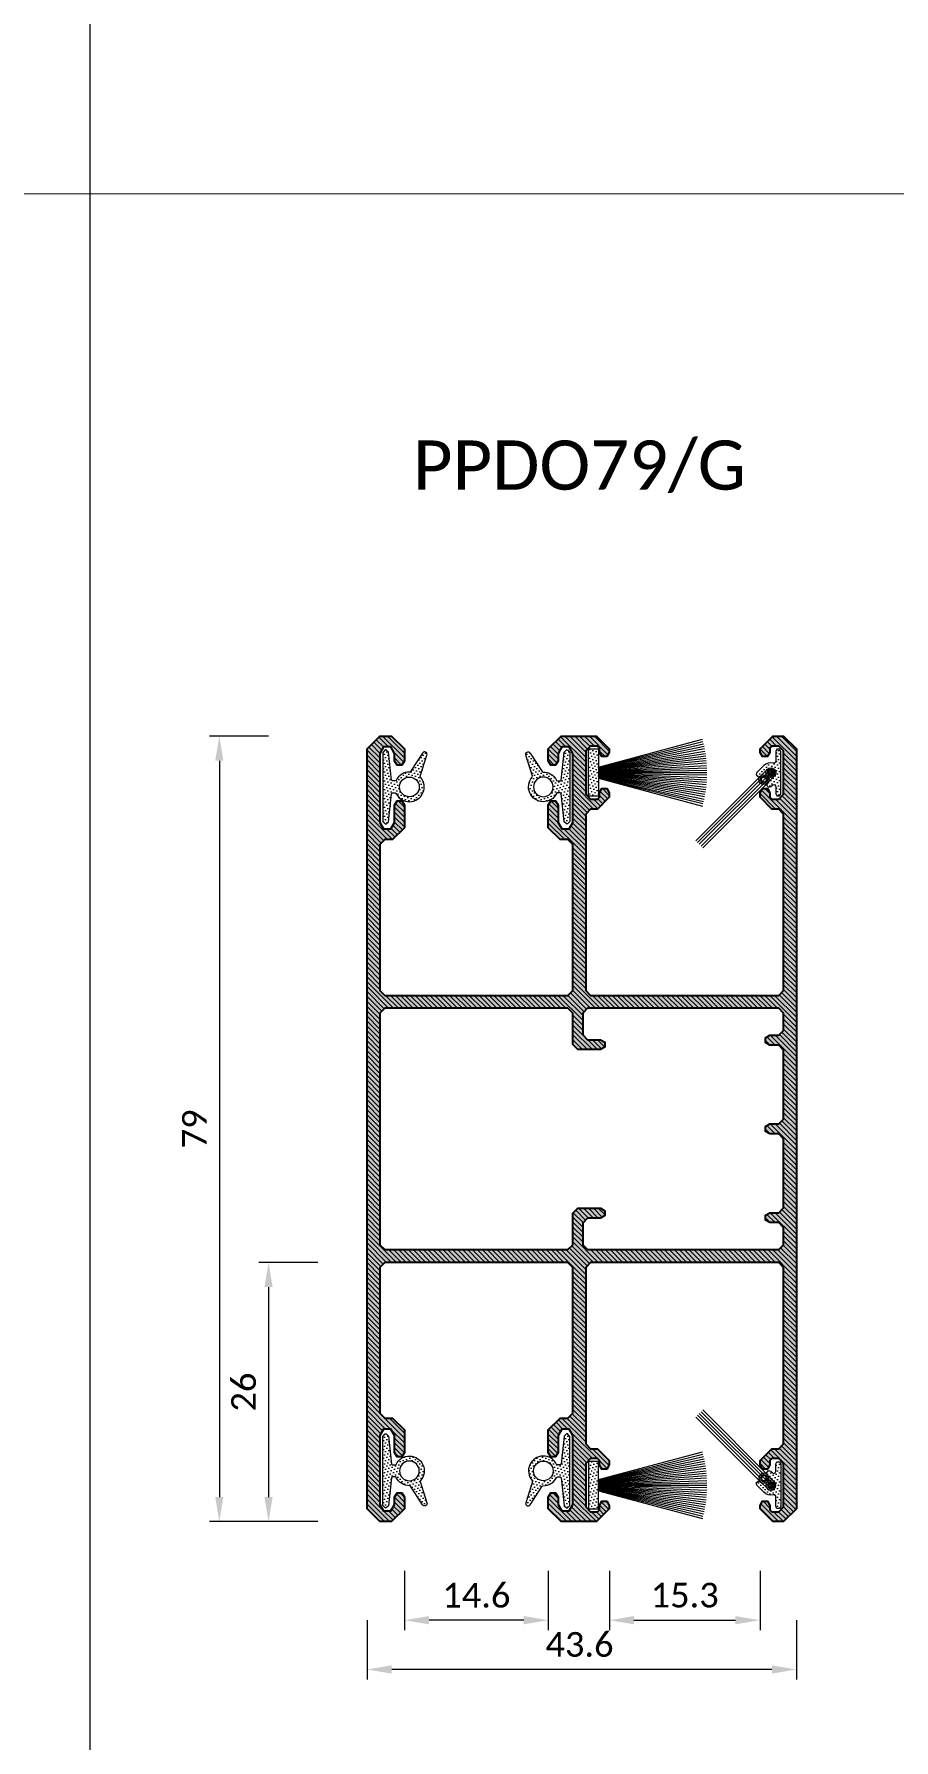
# Model space of a CAD drawing. Header units: millimetres. Extents: x 0 to 7790, y 0 to 17467.
# Drawn here: x 439.4 to 526.7, y 15013.8 to 15186.9 of the extents above; entities that cross this region are included whole.
import ezdxf

# ---------------------------------------------------------------- set-up
doc = ezdxf.new("R2010")
doc.units = ezdxf.units.MM
doc.header["$PDMODE"] = 35
doc.layers.get('0').update_dxf_attribs({"lineweight": 15})
for name, color, linetype, lineweight in [('_MB_kreskowanie_profile_0.09', 7, 'Continuous', 9), ('_MB_kreskowanie_uszczelki_0.09', 252, 'Continuous', 9), ('_MB_profile_0.25', 7, 'Continuous', 25), ('_MB_ramka_0.15', 124, 'Continuous', 15), ('_MB_solid', 7, 'Continuous', 9), ('_MB_tekst_0.25', 40, 'Continuous', 25), ('_MB_uszczelki_0.15', 140, 'Continuous', 15), ('_MB_wymiar_detal_0.09', 94, 'Continuous', 9)]:
    doc.layers.add(name, color=color, linetype=linetype, lineweight=lineweight)
doc.styles.add('_MB_Calibri_Light_2.5', font='calibril.ttf', dxfattribs={"height": 2.5})
doc.dimstyles.new('_MB_detal', dxfattribs={"dimscale": 10, "dimtxt": 2.5, "dimasz": 2.5, "dimexe": 1, "dimexo": 1, "dimgap": 1.25, "dimtad": 1, "dimdsep": 46, "dimtxsty": '_MB_Calibri_Light_2.5', "dimcen": -2.5, "dimclrd": 256, "dimclre": 256, "dimclrt": 40, "dimazin": 0, "dimtfac": 0.2, "dimtmove": 1, "dimatfit": 1, "dimfxl": 5, "dimfxlon": 1, "dimtolj": 1, "dimlwd": -1, "dimlwe": -1, "dimarcsym": 0})

# ---------------------------------------------------------------- blocks, each defined once
blk = doc.blocks.new('*D516')
at = {"layer": '_MB_wymiar_detal_0.09', "transparency": 16777216}
for p, q in [((468.24, 15062.28), (462.24, 15062.28)), ((463.24, 15059.78), (463.24, 15038.48)), ((468.24, 15035.98), (462.24, 15035.98))]:
    blk.add_line(p, q, dxfattribs=at)
for points in [[(462.82, 15059.78), (463.65, 15059.78), (463.24, 15062.28)], [(462.82, 15038.48), (463.65, 15038.48), (463.24, 15035.98)]]:
    blk.add_solid(points, dxfattribs=at)
at = {"layer": 'Defpoints', "color": 0, "transparency": 16777216}
for p in [(475.04, 15062.28), (463.24, 15035.98), (474.54, 15035.98)]:
    blk.add_point(p, dxfattribs=at)
at = {"layer": '_MB_wymiar_detal_0.09', "color": 40, "transparency": 16777216, "insert": (460.71, 15049.13), "char_height": 2.5, "attachment_point": 5, "rotation": 90, "style": '_MB_Calibri_Light_2.5'}
blk.add_mtext('26', dxfattribs=at)
blk = doc.blocks.new('*D517')
at = {"layer": '_MB_wymiar_detal_0.09', "transparency": 16777216}
for p, q in [((463.24, 15115.68), (457.24, 15115.68)), ((458.24, 15113.18), (458.24, 15038.48)), ((463.24, 15035.98), (457.24, 15035.98))]:
    blk.add_line(p, q, dxfattribs=at)
for points in [[(457.82, 15113.18), (458.65, 15113.18), (458.24, 15115.68)], [(457.82, 15038.48), (458.65, 15038.48), (458.24, 15035.98)]]:
    blk.add_solid(points, dxfattribs=at)
at = {"layer": 'Defpoints', "color": 0, "transparency": 16777216}
for p in [(475.11, 15115.68), (458.24, 15035.98), (474.54, 15035.98)]:
    blk.add_point(p, dxfattribs=at)
at = {"layer": '_MB_wymiar_detal_0.09', "color": 40, "transparency": 16777216, "insert": (455.71, 15075.83), "char_height": 2.5, "attachment_point": 5, "rotation": 90, "style": '_MB_Calibri_Light_2.5'}
blk.add_mtext('79', dxfattribs=at)
blk = doc.blocks.new('*D518')
at = {"layer": '_MB_wymiar_detal_0.09', "transparency": 16777216}
for p, q in [((477.04, 15030.98), (477.04, 15024.98)), ((491.64, 15030.98), (491.64, 15024.98)), ((489.14, 15025.98), (479.54, 15025.98))]:
    blk.add_line(p, q, dxfattribs=at)
for points in [[(479.54, 15026.4), (479.54, 15025.56), (477.04, 15025.98)], [(489.14, 15026.4), (489.14, 15025.56), (491.64, 15025.98)]]:
    blk.add_solid(points, dxfattribs=at)
at = {"layer": 'Defpoints', "color": 0, "transparency": 16777216}
for p in [(477.04, 15037.88), (491.64, 15037.88), (477.04, 15025.98)]:
    blk.add_point(p, dxfattribs=at)
at = {"layer": '_MB_wymiar_detal_0.09', "color": 40, "transparency": 16777216, "insert": (484.34, 15028.5), "char_height": 2.5, "attachment_point": 5, "style": '_MB_Calibri_Light_2.5'}
blk.add_mtext('14.6', dxfattribs=at)
blk = doc.blocks.new('*D519')
at = {"layer": '_MB_wymiar_detal_0.09', "transparency": 16777216}
for p, q in [((473.24, 15025.98), (473.24, 15019.98)), ((516.84, 15025.98), (516.84, 15019.98)), ((514.34, 15020.98), (475.74, 15020.98))]:
    blk.add_line(p, q, dxfattribs=at)
for points in [[(475.74, 15021.4), (475.74, 15020.56), (473.24, 15020.98)], [(514.34, 15021.4), (514.34, 15020.56), (516.84, 15020.98)]]:
    blk.add_solid(points, dxfattribs=at)
at = {"layer": 'Defpoints', "color": 0, "transparency": 16777216}
for p in [(473.24, 15037.28), (516.84, 15037.28), (473.24, 15020.98)]:
    blk.add_point(p, dxfattribs=at)
at = {"layer": '_MB_wymiar_detal_0.09', "color": 40, "transparency": 16777216, "insert": (494.81, 15023.51), "char_height": 2.5, "attachment_point": 5, "style": '_MB_Calibri_Light_2.5'}
blk.add_mtext('43.6', dxfattribs=at)
blk = doc.blocks.new('*D520')
at = {"layer": '_MB_wymiar_detal_0.09', "transparency": 16777216}
for p, q in [((497.84, 15030.98), (497.84, 15024.98)), ((513.14, 15030.98), (513.14, 15024.98)), ((500.34, 15025.98), (510.64, 15025.98))]:
    blk.add_line(p, q, dxfattribs=at)
for points in [[(500.34, 15026.4), (500.34, 15025.56), (497.84, 15025.98)], [(510.64, 15026.4), (510.64, 15025.56), (513.14, 15025.98)]]:
    blk.add_solid(points, dxfattribs=at)
at = {"layer": 'Defpoints', "color": 0, "transparency": 16777216}
for p in [(497.84, 15037.28), (513.14, 15037.28), (513.14, 15025.98)]:
    blk.add_point(p, dxfattribs=at)
at = {"layer": '_MB_wymiar_detal_0.09', "color": 40, "transparency": 16777216, "insert": (505.49, 15028.51), "char_height": 2.5, "attachment_point": 5, "style": '_MB_Calibri_Light_2.5'}
blk.add_mtext('15.3', dxfattribs=at)
blk = doc.blocks.new('-PPDO79')
at = {"layer": '_MB_kreskowanie_profile_0.09', "transparency": 33554687}
h = blk.add_hatch(dxfattribs=at)
h.set_pattern_fill('JIS_WOOD', color=256, scale=0.5)
h.paths.add_polyline_path([(22.7, 14.05), (22.7, 28.85), (23.2, 29.35), (24, 29.35), (25.2, 30.55), (25.2, 32.85), (24.95, 33.28), (24.45, 33.28), (24.2, 32.85), (24.2, 31.1), (23.82, 30.45), (23.07, 30.45), (22.7, 31.1), (22.7, 38.1), (23.07, 38.75), (23.82, 38.75), (24.2, 38.1), (24.2, 37.35), (24.45, 36.92), (24.95, 36.92), (25.2, 37.35), (25.2, 38.55), (23.9, 39.85), (20.3, 39.85), (19, 38.55), (19, 38.2), (19.25, 37.77), (19.75, 37.77), (20, 38.2), (20, 38.65), (20.2, 38.85), (20.9, 38.85), (21.4, 38.35), (21.4, 33.95), (20.9, 33.45), (20.2, 33.45), (20, 33.65), (20, 34.1), (19.75, 34.53), (19.25, 34.53), (19, 34.1), (19, 33.65), (20.2, 32.45), (20.9, 32.45), (21.4, 31.95), (21.4, 14.05), (20.9, 13.55), (1.8, 13.55), (1.3, 14.05), (1.3, 31.95), (1.8, 32.45), (2.5, 32.45), (3.7, 33.65), (3.7, 34.1), (3.45, 34.53), (2.95, 34.53), (2.7, 34.1), (2.7, 33.65), (2.5, 33.45), (1.8, 33.45), (1.3, 33.95), (1.3, 38.35), (1.8, 38.85), (2.5, 38.85), (2.7, 38.65), (2.7, 38.2), (2.95, 37.77), (3.45, 37.77), (3.7, 38.2), (3.7, 38.55), (2.4, 39.85), (1.3, 39.85), (0, 38.55), (0, -38.55), (1.3, -39.85), (2.4, -39.85), (3.7, -38.55), (3.7, -38.2), (3.45, -37.77), (2.95, -37.77), (2.7, -38.2), (2.7, -38.65), (2.5, -38.85), (1.8, -38.85), (1.3, -38.35), (1.3, -33.95), (1.8, -33.45), (2.5, -33.45), (2.7, -33.65), (2.7, -34.1), (2.95, -34.53), (3.45, -34.53), (3.7, -34.1), (3.7, -33.65), (2.5, -32.45), (1.8, -32.45), (1.3, -31.95), (1.3, -14.05), (1.8, -13.55), (20.9, -13.55), (21.4, -14.05), (21.4, -31.95), (20.9, -32.45), (20.2, -32.45), (19, -33.65), (19, -34.1), (19.25, -34.53), (19.75, -34.53), (20, -34.1), (20, -33.65), (20.2, -33.45), (20.9, -33.45), (21.4, -33.95), (21.4, -38.35), (20.9, -38.85), (20.2, -38.85), (20, -38.65), (20, -38.2), (19.75, -37.77), (19.25, -37.77), (19, -38.2), (19, -38.55), (20.3, -39.85), (23.9, -39.85), (25.2, -38.55), (25.2, -37.35), (24.95, -36.92), (24.45, -36.92), (24.2, -37.35), (24.2, -38.1), (23.82, -38.75), (23.07, -38.75), (22.7, -38.1), (22.7, -31.1), (23.07, -30.45), (23.82, -30.45), (24.2, -31.1), (24.2, -32.85), (24.45, -33.28), (24.95, -33.28), (25.2, -32.85), (25.2, -30.55), (24, -29.35), (23.2, -29.35), (22.7, -28.85), (22.7, -14.05), (23.2, -13.55), (41.8, -13.55), (42.3, -14.05), (42.3, -28.85), (41.8, -29.35), (41, -29.35), (39.8, -30.55), (39.8, -32.85), (40.05, -33.28), (40.55, -33.28), (40.8, -32.85), (40.8, -31.1), (41.17, -30.45), (41.92, -30.45), (42.3, -31.1), (42.3, -38.1), (41.92, -38.75), (41.17, -38.75), (40.8, -38.1), (40.8, -37.35), (40.55, -36.92), (40.05, -36.92), (39.8, -37.35), (39.8, -38.55), (41.1, -39.85), (42.3, -39.85), (43.6, -38.55), (43.6, 38.55), (42.3, 39.85), (41.1, 39.85), (39.8, 38.55), (39.8, 37.35), (40.05, 36.92), (40.55, 36.92), (40.8, 37.35), (40.8, 38.1), (41.17, 38.75), (41.92, 38.75), (42.3, 38.1), (42.3, 31.1), (41.92, 30.45), (41.17, 30.45), (40.8, 31.1), (40.8, 32.85), (40.55, 33.28), (40.05, 33.28), (39.8, 32.85), (39.8, 30.55), (41, 29.35), (41.8, 29.35), (42.3, 28.85), (42.3, 14.05), (41.8, 13.55), (23.2, 13.55)])
h.paths.add_polyline_path([(23.2, 12.25), (41.8, 12.25), (42.3, 11.75), (42.3, -11.75), (41.8, -12.25), (23.2, -12.25), (22.7, -11.75), (22.7, -8.55), (22.2, -8.05), (19.9, -8.05), (19.47, -8.3), (19.47, -8.8), (19.9, -9.05), (21.2, -9.05), (21.7, -9.55), (21.7, -11.75), (21.2, -12.25), (1.8, -12.25), (1.3, -11.75), (1.3, -10), (1.8, -9.5), (2.7, -9.5), (3.13, -9.25), (3.13, -8.75), (2.7, -8.5), (1.8, -8.5), (1.3, -8), (1.3, -1), (1.8, -0.5), (2.7, -0.5), (3.13, -0.25), (3.13, 0.25), (2.7, 0.5), (1.8, 0.5), (1.3, 1), (1.3, 8), (1.8, 8.5), (2.7, 8.5), (3.13, 8.75), (3.13, 9.25), (2.7, 9.5), (1.8, 9.5), (1.3, 10), (1.3, 11.75), (1.8, 12.25), (21.2, 12.25), (21.7, 11.75), (21.7, 9.55), (21.2, 9.05), (19.9, 9.05), (19.47, 8.8), (19.47, 8.3), (19.9, 8.05), (22.2, 8.05), (22.7, 8.55), (22.7, 11.75)], flags=16)
at = {"layer": '_MB_solid', "transparency": 33554687}
h = blk.add_hatch(color=256, dxfattribs=at)
h.dxf.hatch_style = 1
h.paths.add_polyline_path([(1.3, 31.95), (1.8, 32.45), (2.5, 32.45), (3.7, 33.65), (3.7, 34.1), (3.45, 34.53), (2.95, 34.53), (2.7, 34.1), (2.7, 33.65), (2.5, 33.45), (1.8, 33.45), (1.3, 33.95), (1.3, 38.35), (1.8, 38.85), (2.5, 38.85), (2.7, 38.65), (2.7, 38.2), (2.95, 37.77), (3.45, 37.77), (3.7, 38.2), (3.7, 38.55), (2.4, 39.85), (1.3, 39.85), (0, 38.55), (0, -38.55), (1.3, -39.85), (2.4, -39.85), (3.7, -38.55), (3.7, -38.2), (3.45, -37.77), (2.95, -37.77), (2.7, -38.2), (2.7, -38.65), (2.5, -38.85), (1.8, -38.85), (1.3, -38.35), (1.3, -33.95), (1.8, -33.45), (2.5, -33.45), (2.7, -33.65), (2.7, -34.1), (2.95, -34.53), (3.45, -34.53), (3.7, -34.1), (3.7, -33.65), (2.5, -32.45), (1.8, -32.45), (1.3, -31.95), (1.3, -14.05), (1.8, -13.55), (20.9, -13.55), (21.4, -14.05), (21.4, -31.95), (20.9, -32.45), (20.2, -32.45), (19, -33.65), (19, -34.1), (19.25, -34.53), (19.75, -34.53), (20, -34.1), (20, -33.65), (20.2, -33.45), (20.9, -33.45), (21.4, -33.95), (21.4, -38.35), (20.9, -38.85), (20.2, -38.85), (20, -38.65), (20, -38.2), (19.75, -37.77), (19.25, -37.77), (19, -38.2), (19, -38.55), (20.3, -39.85), (23.9, -39.85), (25.2, -38.55), (25.2, -37.35), (24.95, -36.92), (24.45, -36.92), (24.2, -37.35), (24.2, -38.1), (23.82, -38.75), (23.07, -38.75), (22.7, -38.1), (22.7, -31.1), (23.07, -30.45), (23.82, -30.45), (24.2, -31.1), (24.2, -32.85), (24.45, -33.28), (24.95, -33.28), (25.2, -32.85), (25.2, -30.55), (24, -29.35), (23.2, -29.35), (22.7, -28.85), (22.7, -14.05), (23.2, -13.55), (41.8, -13.55), (42.3, -14.05), (42.3, -28.85), (41.8, -29.35), (41, -29.35), (39.8, -30.55), (39.8, -32.85), (40.05, -33.28), (40.55, -33.28), (40.8, -32.85), (40.8, -31.1), (41.17, -30.45), (41.92, -30.45), (42.3, -31.1), (42.3, -38.1), (41.92, -38.75), (41.17, -38.75), (40.8, -38.1), (40.8, -37.35), (40.55, -36.92), (40.05, -36.92), (39.8, -37.35), (39.8, -38.55), (41.1, -39.85), (42.3, -39.85), (43.6, -38.55), (43.6, 38.55), (42.3, 39.85), (41.1, 39.85), (39.8, 38.55), (39.8, 37.35), (40.05, 36.92), (40.55, 36.92), (40.8, 37.35), (40.8, 38.1), (41.17, 38.75), (41.92, 38.75), (42.3, 38.1), (42.3, 31.1), (41.92, 30.45), (41.17, 30.45), (40.8, 31.1), (40.8, 32.85), (40.55, 33.28), (40.05, 33.28), (39.8, 32.85), (39.8, 30.55), (41, 29.35), (41.8, 29.35), (42.3, 28.85), (42.3, 14.05), (41.8, 13.55), (23.2, 13.55), (22.7, 14.05), (22.7, 28.85), (23.2, 29.35), (24, 29.35), (25.2, 30.55), (25.2, 32.85), (24.95, 33.28), (24.45, 33.28), (24.2, 32.85), (24.2, 31.1), (23.82, 30.45), (23.07, 30.45), (22.7, 31.1), (22.7, 38.1), (23.07, 38.75), (23.82, 38.75), (24.2, 38.1), (24.2, 37.35), (24.45, 36.92), (24.95, 36.92), (25.2, 37.35), (25.2, 38.55), (23.9, 39.85), (20.3, 39.85), (19, 38.55), (19, 38.2), (19.25, 37.77), (19.75, 37.77), (20, 38.2), (20, 38.65), (20.2, 38.85), (20.9, 38.85), (21.4, 38.35), (21.4, 33.95), (20.9, 33.45), (20.2, 33.45), (20, 33.65), (20, 34.1), (19.75, 34.53), (19.25, 34.53), (19, 34.1), (19, 33.65), (20.2, 32.45), (20.9, 32.45), (21.4, 31.95), (21.4, 14.05), (20.9, 13.55), (1.8, 13.55), (1.3, 14.05)])
h.paths.add_polyline_path([(1.8, 12.25), (21.2, 12.25), (21.7, 11.75), (21.7, 9.55), (21.2, 9.05), (19.9, 9.05), (19.47, 8.8), (19.47, 8.3), (19.9, 8.05), (22.2, 8.05), (22.7, 8.55), (22.7, 11.75), (23.2, 12.25), (41.8, 12.25), (42.3, 11.75), (42.3, -11.75), (41.8, -12.25), (23.2, -12.25), (22.7, -11.75), (22.7, -8.55), (22.2, -8.05), (19.9, -8.05), (19.47, -8.3), (19.47, -8.8), (19.9, -9.05), (21.2, -9.05), (21.7, -9.55), (21.7, -11.75), (21.2, -12.25), (1.8, -12.25), (1.3, -11.75), (1.3, -10), (1.8, -9.5), (2.7, -9.5), (3.13, -9.25), (3.13, -8.75), (2.7, -8.5), (1.8, -8.5), (1.3, -8), (1.3, -1), (1.8, -0.5), (2.7, -0.5), (3.13, -0.25), (3.13, 0.25), (2.7, 0.5), (1.8, 0.5), (1.3, 1), (1.3, 8), (1.8, 8.5), (2.7, 8.5), (3.13, 8.75), (3.13, 9.25), (2.7, 9.5), (1.8, 9.5), (1.3, 10), (1.3, 11.75)], flags=16)
at = {"layer": '_MB_profile_0.25'}
for points in [[(40.8, -38.1), (40.8, -37.35), (40.55, -36.92), (40.05, -36.92), (39.8, -37.35), (39.8, -38.55), (41.1, -39.85), (42.3, -39.85), (43.6, -38.55), (43.6, 38.55), (42.3, 39.85), (41.1, 39.85), (39.8, 38.55), (39.8, 37.35), (40.05, 36.92), (40.55, 36.92), (40.8, 37.35), (40.8, 38.1), (41.17, 38.75), (41.92, 38.75), (42.3, 38.1), (42.3, 31.1), (41.92, 30.45), (41.17, 30.45), (40.8, 31.1), (40.8, 32.85), (40.55, 33.28), (40.05, 33.28), (39.8, 32.85), (39.8, 30.55), (41, 29.35), (41.8, 29.35), (42.3, 28.85), (42.3, 14.05), (41.8, 13.55), (23.2, 13.55), (22.7, 14.05), (22.7, 28.85), (23.2, 29.35), (24, 29.35), (25.2, 30.55), (25.2, 32.85), (24.95, 33.28), (24.45, 33.28), (24.2, 32.85), (24.2, 31.1), (23.82, 30.45), (23.07, 30.45), (22.7, 31.1), (22.7, 38.1), (23.07, 38.75), (23.82, 38.75), (24.2, 38.1), (24.2, 37.35), (24.45, 36.92), (24.95, 36.92), (25.2, 37.35), (25.2, 38.55), (23.9, 39.85), (20.3, 39.85), (19, 38.55), (19, 38.2), (19.25, 37.77), (19.75, 37.77), (20, 38.2), (20, 38.65), (20.2, 38.85), (20.9, 38.85), (21.4, 38.35), (21.4, 33.95), (20.9, 33.45), (20.2, 33.45), (20, 33.65), (20, 34.1), (19.75, 34.53), (19.25, 34.53), (19, 34.1), (19, 33.65), (20.2, 32.45), (20.9, 32.45), (21.4, 31.95), (21.4, 14.05), (20.9, 13.55), (1.8, 13.55), (1.3, 14.05), (1.3, 31.95), (1.8, 32.45), (2.5, 32.45), (3.7, 33.65), (3.7, 34.1), (3.45, 34.53), (2.95, 34.53), (2.7, 34.1), (2.7, 33.65), (2.5, 33.45), (1.8, 33.45), (1.3, 33.95), (1.3, 38.35), (1.8, 38.85), (2.5, 38.85), (2.7, 38.65), (2.7, 38.2), (2.95, 37.77), (3.45, 37.77), (3.7, 38.2), (3.7, 38.55), (2.4, 39.85), (1.3, 39.85), (0, 38.55), (0, -38.55), (1.3, -39.85), (2.4, -39.85), (3.7, -38.55), (3.7, -38.2), (3.45, -37.77), (2.95, -37.77), (2.7, -38.2), (2.7, -38.65), (2.5, -38.85), (1.8, -38.85), (1.3, -38.35), (1.3, -33.95), (1.8, -33.45), (2.5, -33.45), (2.7, -33.65), (2.7, -34.1), (2.95, -34.53), (3.45, -34.53), (3.7, -34.1), (3.7, -33.65), (2.5, -32.45), (1.8, -32.45), (1.3, -31.95), (1.3, -14.05), (1.8, -13.55), (20.9, -13.55), (21.4, -14.05), (21.4, -31.95), (20.9, -32.45), (20.2, -32.45), (19, -33.65), (19, -34.1), (19.25, -34.53), (19.75, -34.53), (20, -34.1), (20, -33.65), (20.2, -33.45), (20.9, -33.45), (21.4, -33.95), (21.4, -38.35), (20.9, -38.85), (20.2, -38.85), (20, -38.65), (20, -38.2), (19.75, -37.77), (19.25, -37.77), (19, -38.2), (19, -38.55), (20.3, -39.85), (23.9, -39.85), (25.2, -38.55), (25.2, -37.35), (24.95, -36.92), (24.45, -36.92), (24.2, -37.35), (24.2, -38.1), (23.82, -38.75), (23.07, -38.75), (22.7, -38.1), (22.7, -31.1), (23.07, -30.45), (23.82, -30.45), (24.2, -31.1), (24.2, -32.85), (24.45, -33.28), (24.95, -33.28), (25.2, -32.85), (25.2, -30.55), (24, -29.35), (23.2, -29.35), (22.7, -28.85), (22.7, -14.05), (23.2, -13.55), (41.8, -13.55), (42.3, -14.05), (42.3, -28.85), (41.8, -29.35), (41, -29.35), (39.8, -30.55), (39.8, -32.85), (40.05, -33.28), (40.55, -33.28), (40.8, -32.85), (40.8, -31.1), (41.17, -30.45), (41.92, -30.45), (42.3, -31.1), (42.3, -38.1), (41.92, -38.75), (41.17, -38.75)], [(19.9, -9.05), (21.2, -9.05), (21.7, -9.55), (21.7, -11.75), (21.2, -12.25), (1.8, -12.25), (1.3, -11.75), (1.3, -10), (1.8, -9.5), (2.7, -9.5), (3.13, -9.25), (3.13, -8.75), (2.7, -8.5), (1.8, -8.5), (1.3, -8), (1.3, -1), (1.8, -0.5), (2.7, -0.5), (3.13, -0.25), (3.13, 0.25), (2.7, 0.5), (1.8, 0.5), (1.3, 1), (1.3, 8), (1.8, 8.5), (2.7, 8.5), (3.13, 8.75), (3.13, 9.25), (2.7, 9.5), (1.8, 9.5), (1.3, 10), (1.3, 11.75), (1.8, 12.25), (21.2, 12.25), (21.7, 11.75), (21.7, 9.55), (21.2, 9.05), (19.9, 9.05), (19.47, 8.8), (19.47, 8.3), (19.9, 8.05), (22.2, 8.05), (22.7, 8.55), (22.7, 11.75), (23.2, 12.25), (41.8, 12.25), (42.3, 11.75), (42.3, -11.75), (41.8, -12.25), (23.2, -12.25), (22.7, -11.75), (22.7, -8.55), (22.2, -8.05), (19.9, -8.05), (19.47, -8.3), (19.47, -8.8)]]:
    blk.add_lwpolyline(points, close=True, dxfattribs=at)
blk = doc.blocks.new("-4.8'1200")
at = {"layer": '_MB_kreskowanie_uszczelki_0.09', "transparency": 33554687}
h = blk.add_hatch(dxfattribs=at)
h.set_pattern_fill('DOTS', color=256, scale=0.2, angle=45, style=0)
h.paths.add_polyline_path([(0, 2.4), (-1, 2.4), (-1, -2.4), (0, -2.4)])
h = blk.add_hatch(dxfattribs=at)
h.set_pattern_fill('DOTS', color=256, scale=0.2, angle=45, style=0)
h.set_pattern_definition([(45, (0, 0), (-11.225, 33.676), [0, -31.75])])
h.paths.add_polyline_path([(0, 2.4), (-1, 2.4), (-1, -2.4), (0, -2.4)])
at = {"layer": '_MB_uszczelki_0.15'}
for p, q in [((-1, 0.32), (-11.85, 1.95)), ((-1, 0.36), (-11.81, 2.19)), ((-1, 0.4), (-11.77, 2.44)), ((-1, 0.44), (-11.72, 2.68)), ((-1, 0.48), (-11.67, 2.92)), ((-1, 0.52), (-11.61, 3.15)), ((-1, 0.56), (-11.55, 3.39)), ((-1, 0.04), (-12, 0.24)), ((-1, 0), (-12, 0)), ((-1, 0), (-12, 0)), ((-1, 0.08), (-11.99, 0.49)), ((-1, 0.12), (-11.98, 0.73)), ((-1, 0.16), (-11.96, 0.98)), ((-1, 0.2), (-11.94, 1.22)), ((-1, 0.24), (-11.92, 1.47)), ((-1, 0.28), (-11.89, 1.71)), ((-1, -0.04), (-12, -0.24)), ((-1, -0.08), (-11.99, -0.49)), ((-1, -0.12), (-11.98, -0.73)), ((-1, -0.16), (-11.96, -0.98)), ((-1, -0.2), (-11.94, -1.22)), ((-1, -0.24), (-11.92, -1.47)), ((-1, -0.28), (-11.89, -1.71)), ((-1, -0.32), (-11.85, -1.95)), ((-1, -0.36), (-11.81, -2.19)), ((-1, -0.4), (-11.77, -2.44)), ((-1, -0.44), (-11.72, -2.68)), ((-1, -0.48), (-11.67, -2.92)), ((-1, -0.52), (-11.61, -3.15)), ((-1, -0.56), (-11.55, -3.39))]:
    blk.add_line(p, q, dxfattribs=at)
blk.add_lwpolyline([(-1, -2.4), (-1, 2.4), (0, 2.4), (0, -2.4)], close=True, dxfattribs=at)
blk = doc.blocks.new("-4.8'1100")
at = {"layer": '_MB_kreskowanie_uszczelki_0.09', "transparency": 33554687}
h = blk.add_hatch(dxfattribs=at)
h.set_pattern_fill('DOTS', color=256, scale=0.2, angle=45)
h.paths.add_polyline_path([(0.54, -1.05), (0.63, -0.97), (0.75, -0.97, 0.265507), (1.71, -0.71), (2.41, 0), (2.48, 0.24), (2.3, 0.42), (2.06, 0.35), (1.35, -0.35, -1), (0.65, 0.35), (1.36, 1.06), (1.42, 1.3), (1.24, 1.48), (1, 1.42), (0.84, 1.26), (0.7, 1.2), (0.56, 1.26), (0.5, 1.4), (0.5, 2.15), (0.38, 2.37), (0.12, 2.37), (0, 2.15), (0, -2.15), (0.12, -2.37), (0.38, -2.37), (0.5, -2.15), (0.5, -1.16)])
at = {"layer": '_MB_uszczelki_0.15'}
for points in [[(8.09, 7.45), (0.51, -0.13)], [(8.27, 7.27), (0.64, -0.35)], [(8.44, 7.09), (0.87, -0.48)], [(1.35, 1.06), (7.92, 7.63)], [(2.06, 0.35), (8.62, 6.91)]]:
    blk.add_lwpolyline(points, dxfattribs=at)
blk.add_lwpolyline([(1, 1.42), (0.84, 1.26), (0.7, 1.2), (0.56, 1.26), (0.5, 1.4), (0.5, 2.15), (0.38, 2.37), (0.12, 2.37), (0, 2.15), (0, -2.15), (0.12, -2.37), (0.38, -2.37), (0.5, -2.15), (0.5, -1.16), (0.54, -1.05), (0.63, -0.97), (0.75, -0.97, 0.265507), (1.71, -0.71), (2.41, 0), (2.48, 0.24), (2.3, 0.42), (2.06, 0.35), (1.35, -0.35, -1), (0.65, 0.35), (1.36, 1.06), (1.42, 1.3), (1.24, 1.48)], format="xyb", close=True, dxfattribs=at)
for centre, radius in [((1, 0), 0.5), ((1, 0), 0.5), ((1, 0), 0.5), ((1, 0), 0.35), ((1, 0), 0.25), ((1, 0), 0.15), ((1.71, 0.71), 0.5), ((1.71, 0.71), 0.35), ((1.71, 0.71), 0.25)]:
    blk.add_circle(centre, radius, dxfattribs=at)
blk = doc.blocks.new("-U1'PR")
at = {"layer": '_MB_kreskowanie_uszczelki_0.09', "transparency": 33554687}
h = blk.add_hatch(dxfattribs=at)
h.set_pattern_fill('DOTS', color=256, scale=0.2, angle=-45, style=0)
h.set_pattern_definition([(315, (-5304.15352, -16174.49385), (0.3367596045, 0.1122532015), [0, -0.3175])])
h.paths.add_polyline_path([(3.4, 0), (3.65, 0.25), (3.65, 0.34), (3.43, 0.59), (0.59, 0.89), (0.5, 0.99), (0.5, 1.26), (0.56, 1.35, 1.144878), (-1.09, 3.83), (-1.19, 3.8), (-3.33, 4.48, 0.876976), (-3.54, 4.03), (-1.65, 2.82), (-1.6, 2.74, 0.293638), (-0.76, 1.35), (-0.7, 1.26), (-0.7, 0.99), (-0.79, 0.89), (-3.63, 0.59), (-3.85, 0.34), (-3.85, 0.25), (-3.6, 0)])
h.paths.add_polyline_path([(-0.1, 3.7, -1), (-0.1, 1.7, -1)], flags=16)
at = {"layer": '_MB_uszczelki_0.15'}
blk.add_lwpolyline([(0.5, 1.26), (0.56, 1.35, 1.144878), (-1.09, 3.83), (-1.19, 3.8), (-3.33, 4.48, 0.876976), (-3.54, 4.03), (-1.65, 2.82), (-1.6, 2.74, 0.293638), (-0.76, 1.35), (-0.7, 1.26), (-0.7, 0.99), (-0.79, 0.89), (-3.63, 0.59), (-3.85, 0.34), (-3.85, 0.25), (-3.6, 0), (3.4, 0), (3.65, 0.25), (3.65, 0.34), (3.43, 0.59), (0.59, 0.89), (0.5, 0.99)], format="xyb", close=True, dxfattribs=at)
blk.add_circle((-0.1, 2.7), 1, dxfattribs=at)
blk = doc.blocks.new("-PPDO79'G")
at = {"xscale": -1}
for name, p in [('-PPDO79', (0, 0)), ("-4.8'1100", (-1.6, -36.15)), ("-4.8'1200", (-21.1, -36.15))]:
    blk.add_blockref(name, p, dxfattribs=at)
for name, p, rotation in [("-U1'PR", (-42, 34.6), 270), ("-4.8'1200", (-21.1, 36.15), 180), ("-4.8'1100", (-1.6, 36.15), 180), ("-U1'PR", (-23, -34.6), 90)]:
    blk.add_blockref(name, p, dxfattribs=dict(rotation=rotation))
for p, rotation in [((-23, 34.6), 90), ((-42, -34.6), 270)]:
    blk.add_blockref("-U1'PR", p, dxfattribs=dict(at, rotation=rotation))

msp = doc.modelspace()

# ---------------------------------------------------------------- linework, layer by layer
at = {"layer": '_MB_ramka_0.15'}
for points in [[(445.081, 15740.68), (445.081, 14790.68)], [(45.077, 15170.68), (944.435, 15170.768)]]:
    msp.add_lwpolyline(points, dxfattribs=at)

# ---------------------------------------------------------------- block references
msp.add_blockref("-PPDO79'G", (516.836, 15075.83))

# ---------------------------------------------------------------- texts
at = {"layer": '_MB_tekst_0.25', "insert": (477.893, 15145.681), "char_height": 5, "width": 43.25884, "attachment_point": 1, "style": '_MB_Calibri_Light_2.5'}
msp.add_mtext('PPDO79/G', dxfattribs=at)

# ---------------------------------------------------------------- dimensions: what is measured, and where the dimension line sits
at = {"layer": '_MB_wymiar_detal_0.09'}
for base, p1, text, picture, middle in [((458.236, 15035.98), (475.111, 15115.68), '79', '*D517', (458.236, 15075.83)), ((463.236, 15035.98), (475.036, 15062.28), '26', '*D516', (463.236, 15049.13))]:
    dim = msp.add_linear_dim(base=base, p1=p1, p2=(474.536, 15035.98), angle=90, text=text, dimstyle='_MB_detal', override={"dimtol": 0, "dimlim": 0, "dimtp": 0.1, "dimtm": 0.1, "dimtfac": 0.71, "dimtdec": 2, "dimtolj": 0, "dimtzin": 8}, dxfattribs=at)
    dim.commit()
    dim.dimension.update_dxf_attribs({"geometry": picture, "text_midpoint": middle, "dimtype": 160})
dim = msp.add_linear_dim(base=(473.236, 15020.98), p1=(516.836, 15037.28), p2=(473.236, 15037.28), angle=180, dimstyle='_MB_detal', override={"dimtol": 0, "dimlim": 0, "dimtp": 0.1, "dimtm": 0.1, "dimtfac": 0.71, "dimtdec": 2, "dimtolj": 0, "dimtzin": 8}, dxfattribs=at)
dim.commit()
dim.dimension.update_dxf_attribs({"geometry": '*D519', "text_midpoint": (494.811, 15020.98), "dimtype": 160})
dim = msp.add_linear_dim(base=(477.036, 15025.98), p1=(491.636, 15037.88), p2=(477.036, 15037.88), angle=180, dimstyle='_MB_detal', override={"dimtol": 0, "dimlim": 0, "dimtp": 0.1, "dimtm": 0.1, "dimtfac": 0.71, "dimtdec": 2, "dimtolj": 0, "dimtzin": 8}, dxfattribs=at)
dim.commit()
dim.dimension.update_dxf_attribs({"geometry": '*D518', "text_midpoint": (484.336, 15028.505)})
dim = msp.add_linear_dim(base=(513.136, 15025.98), p1=(497.836, 15037.28), p2=(513.136, 15037.28), dimstyle='_MB_detal', override={"dimtol": 0, "dimlim": 0, "dimtp": 0.1, "dimtm": 0.1, "dimtfac": 0.71, "dimtdec": 2, "dimtolj": 0, "dimtzin": 8}, dxfattribs=at)
dim.commit()
dim.dimension.update_dxf_attribs({"geometry": '*D520', "text_midpoint": (505.486, 15025.98), "dimtype": 160})

doc.saveas('drawing.dxf')
